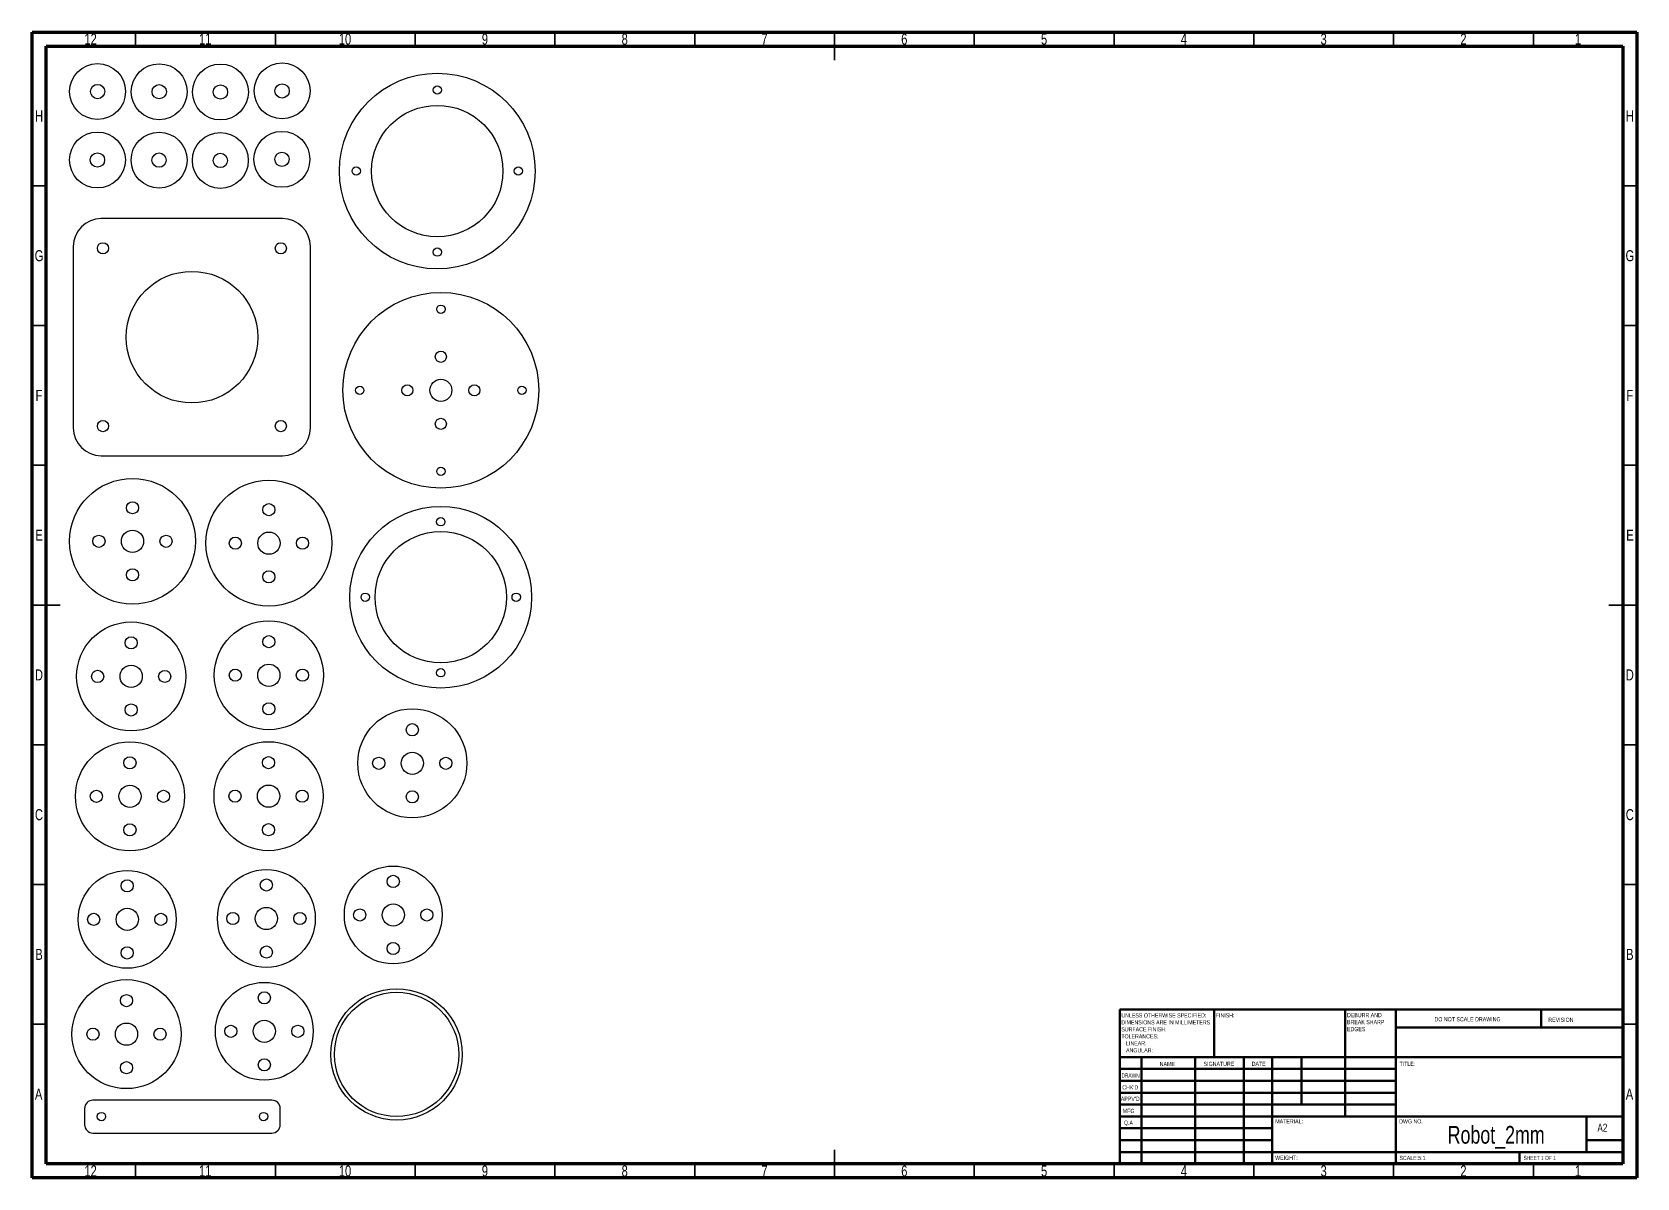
# Model space of a CAD drawing. Header units: millimetres. Extents: x 15 to 589, y 5 to 415.
import ezdxf

# ---------------------------------------------------------------- set-up
doc = ezdxf.new("R2010")
doc.units = ezdxf.units.MM
doc.styles.add('SLDTEXTSTYLE0', font='TXT', dxfattribs={"width": 0.75})
doc.styles.add('SLDTEXTSTYLE1', font='TXT', dxfattribs={"width": 0.686449})
doc.styles.add('SLDTEXTSTYLE2', font='TXT', dxfattribs={"width": 0.6875})

# ---------------------------------------------------------------- blocks, each defined once
blk = doc.blocks.new('SW_NOTE_0')
at = {"color": 0, "linetype": 'Continuous', "lineweight": 0, "char_height": 1.5, "attachment_point": 1, "style": 'SLDTEXTSTYLE0'}
for s, insert in [('UNLESS OTHERWISE SPECIFIED:', (0, 1.93)), ('TOLERANCES:', (0, -5.57)), ('SURFACE FINISH:', (0, -3.07)), ('DIMENSIONS ARE IN MILLIMETERS', (0, -0.57)), ('ANGULAR:', (1.69, -10.57)), ('LINEAR:', (1.69, -8.07))]:
    blk.add_mtext(s, dxfattribs=dict(at, insert=insert))
blk = doc.blocks.new('SW_NOTE_0_1')
at = {"color": 0, "linetype": 'Continuous', "lineweight": 0, "char_height": 1.5, "attachment_point": 1, "style": 'SLDTEXTSTYLE0'}
for s, insert in [('DEBURR AND', (0, 1.93)), ('BREAK SHARP', (0, -0.57)), ('EDGES', (0, -3.07))]:
    blk.add_mtext(s, dxfattribs=dict(at, insert=insert))

msp = doc.modelspace()

# ---------------------------------------------------------------- linework, layer by layer
at = {"color": 7, "linetype": 'Continuous', "lineweight": 70}
for p, q in [((15, 5), (15, 415)), ((15, 415), (589, 415)), ((589, 415), (589, 5)), ((20, 10), (20, 410)), ((20, 410), (584, 410)), ((584, 410), (584, 10)), ((584, 10), (20, 10)), ((589, 5), (15, 5))]:
    msp.add_line(p, q, dxfattribs=at)
at = {"color": 7, "linetype": 'Continuous', "lineweight": 35}
for p, q in [((52, 410), (52, 415)), ((102, 410), (102, 415)), ((152, 410), (152, 415)), ((202, 410), (202, 415)), ((252, 410), (252, 415)), ((302, 415), (302, 405)), ((302, 410), (302, 415)), ((352, 410), (352, 415)), ((402, 410), (402, 415)), ((452, 410), (452, 415)), ((502, 410), (502, 415)), ((552, 410), (552, 415)), ((20, 360), (15, 360)), ((584, 360), (589, 360)), ((20, 310), (15, 310)), ((584, 310), (589, 310)), ((20, 260), (15, 260)), ((584, 260), (589, 260)), ((15, 210), (25, 210)), ((20, 210), (15, 210)), ((589, 210), (579, 210)), ((584, 210), (589, 210)), ((20, 160), (15, 160)), ((584, 160), (589, 160)), ((20, 110), (15, 110)), ((584, 110), (589, 110)), ((20, 60), (15, 60)), ((584, 60), (589, 60)), ((302, 5), (302, 15)), ((52, 10), (52, 5)), ((102, 10), (102, 5)), ((152, 10), (152, 5)), ((202, 10), (202, 5)), ((252, 10), (252, 5)), ((302, 10), (302, 5)), ((352, 10), (352, 5)), ((402, 10), (402, 5)), ((452, 10), (452, 5)), ((502, 10), (502, 5)), ((552, 10), (552, 5))]:
    msp.add_line(p, q, dxfattribs=at)
at = {"color": 7, "linetype": 'Continuous', "lineweight": 25}
for p, q in [((104.58, 348.25), (39.73, 348.25)), ((29.73, 338.25), (29.73, 273.4)), ((114.58, 273.4), (114.58, 338.25)), ((39.73, 263.4), (104.58, 263.4)), ((33.78, 29.81), (33.78, 24.05)), ((100.78, 32.81), (36.78, 32.81)), ((103.78, 24.05), (103.78, 29.81)), ((36.78, 21.05), (100.78, 21.05))]:
    msp.add_line(p, q, dxfattribs=at)
at = {"color": 7, "linetype": 'Continuous', "lineweight": 50}
for p, q in [((404, 65.25), (584, 65.25)), ((404, 65.25), (404, 10)), ((437.8, 48.25), (437.8, 65.25)), ((484.6, 65.25), (484.6, 27)), ((502.8, 65.25), (502.8, 10)), ((554.8, 58.88), (554.8, 65.25)), ((584, 58.88), (502.8, 58.88)), ((584, 48.25), (404, 48.25)), ((411.8, 48.25), (411.8, 10)), ((430.99, 48.25), (430.99, 10)), ((448.4, 48.25), (448.4, 10)), ((458.6, 10), (458.6, 48.25)), ((469, 31.25), (469, 48.25)), ((502.8, 44), (404, 44)), ((502.8, 39.75), (404, 39.75)), ((502.8, 35.5), (404, 35.5)), ((502.8, 31.25), (404, 31.25)), ((458.6, 27), (404, 27)), ((458.6, 27), (584, 27)), ((571, 14.25), (571, 27)), ((458.6, 22.75), (404, 22.75)), ((458.6, 18.5), (404, 18.5)), ((584, 18.5), (571, 18.5)), ((404, 14.25), (584, 14.25)), ((547, 10), (547, 14.25))]:
    msp.add_line(p, q, dxfattribs=at)
at = {"color": 7, "linetype": 'Continuous', "lineweight": 25}
for centre, radius in [((38.43, 393.72), 10), ((60.47, 393.66), 10), ((82.37, 393.55), 10), ((104.42, 393.95), 10), ((38.43, 393.72), 2.55), ((60.47, 393.66), 2.55), ((82.37, 393.55), 2.55), ((104.42, 393.95), 2.55), ((159.93, 365.28), 35), ((159.93, 394.28), 1.49), ((159.93, 365.28), 23.5), ((38.37, 369.24), 10), ((60.42, 369.19), 10), ((82.32, 369.07), 10), ((104.36, 369.47), 10), ((38.37, 369.24), 2.55), ((60.42, 369.19), 2.55), ((82.32, 369.07), 2.55), ((104.36, 369.47), 2.55), ((130.93, 365.28), 1.49), ((188.93, 365.28), 1.49), ((40.34, 337.64), 2), ((103.97, 337.64), 2), ((159.93, 336.28), 1.49), ((72.16, 305.83), 23.55), ((161.2, 286.82), 35), ((161.2, 315.82), 1.49), ((161.2, 298.82), 2), ((132.2, 286.82), 1.49), ((149.2, 286.82), 2), ((161.2, 286.82), 3.95), ((173.2, 286.82), 2), ((190.2, 286.82), 1.49), ((40.34, 274.01), 2), ((103.97, 274.01), 2), ((161.2, 274.82), 2), ((161.2, 257.82), 1.49), ((50.91, 232.8), 22.5), ((99.7, 232.11), 22.5), ((50.91, 244.8), 2.17), ((99.7, 244.11), 2.17), ((161.15, 212.77), 32.5), ((161.15, 239.77), 1.5), ((50.91, 232.8), 3.98), ((99.7, 232.11), 3.98), ((161.15, 212.77), 23.5), ((38.91, 232.8), 2.18), ((62.91, 232.8), 2.18), ((87.7, 232.11), 2.17), ((111.7, 232.11), 2.18), ((50.91, 220.8), 2.17), ((99.7, 220.11), 2.17), ((134.15, 212.77), 1.5), ((188.15, 212.77), 1.5), ((50.44, 184.45), 19.5), ((99.68, 184.87), 19.5), ((50.44, 196.45), 2.17), ((99.68, 196.87), 2.17), ((38.44, 184.45), 2.18), ((50.44, 184.45), 3.98), ((62.44, 184.45), 2.17), ((87.68, 184.87), 2.17), ((99.68, 184.87), 3.98), ((111.68, 184.87), 2.18), ((161.15, 185.77), 1.5), ((50.44, 172.45), 2.17), ((99.68, 172.87), 2.17), ((150.99, 153.36), 19.5), ((150.99, 165.36), 2.18), ((49.99, 141.54), 19.5), ((99.58, 141.59), 19.5), ((49.99, 153.54), 2.18), ((99.58, 153.59), 2.17), ((138.99, 153.36), 2.18), ((150.99, 153.36), 3.98), ((162.99, 153.36), 2.17), ((37.99, 141.54), 2.18), ((49.99, 141.54), 3.97), ((61.99, 141.54), 2.18), ((87.58, 141.59), 2.17), ((99.58, 141.59), 3.98), ((111.58, 141.59), 2.18), ((150.99, 141.36), 2.18), ((49.99, 129.54), 2.18), ((99.58, 129.59), 2.17), ((49.03, 97.51), 17.5), ((98.8, 97.82), 17.5), ((144.18, 99.09), 17.5), ((49.03, 109.51), 2.18), ((98.8, 109.82), 2.17), ((144.18, 111.09), 2.18), ((37.03, 97.51), 2.18), ((49.03, 97.51), 3.98), ((61.03, 97.51), 2.17), ((86.8, 97.82), 2.17), ((98.8, 97.82), 3.98), ((110.8, 97.82), 2.18), ((132.18, 99.09), 2.18), ((144.18, 99.09), 3.98), ((156.18, 99.09), 2.17), ((49.03, 85.51), 2.18), ((98.8, 85.82), 2.17), ((144.18, 87.09), 2.18), ((48.77, 56.44), 19.5), ((98.06, 57.46), 17.5), ((48.77, 68.44), 2.18), ((98.06, 69.46), 2.17), ((145.38, 49.2), 23.5), ((145.38, 49.2), 22.25), ((36.77, 56.44), 2.18), ((48.77, 56.44), 3.98), ((60.77, 56.44), 2.17), ((86.06, 57.46), 2.17), ((98.06, 57.46), 3.98), ((110.06, 57.46), 2.18), ((48.77, 44.44), 2.18), ((98.06, 45.46), 2.17), ((39.78, 26.93), 1.5), ((97.78, 26.93), 1.5)]:
    msp.add_circle(centre, radius, dxfattribs=at)
for centre, radius, start, end in [((39.73, 338.25), 10, 90, 180), ((104.58, 338.25), 10, 0, 90), ((39.73, 273.4), 10, 180, 270), ((104.58, 273.4), 10, 270, 0), ((36.78, 29.81), 3, 90, 180), ((100.78, 29.81), 3, 0, 90), ((36.78, 24.05), 3, 180, 270), ((100.78, 24.05), 3, 270, 0)]:
    msp.add_arc(centre, radius, start, end, dxfattribs=at)

# ---------------------------------------------------------------- block references
at = {"color": 7, "linetype": 'Continuous', "lineweight": 0}
for name, p in [('SW_NOTE_0', (404.59, 61.99)), ('SW_NOTE_0_1', (485.31, 62.07))]:
    msp.add_blockref(name, p, dxfattribs=at)

# ---------------------------------------------------------------- texts
for s, insert, char_height, attachment_point, style in [('12', (35.92, 414.47), 3.969, 2, 'SLDTEXTSTYLE0'), ('11', (76.92, 414.47), 3.969, 2, 'SLDTEXTSTYLE0'), ('10', (126.92, 414.47), 3.969, 2, 'SLDTEXTSTYLE0'), ('9', (176.96, 414.47), 3.97, 2, 'SLDTEXTSTYLE0'), ('8', (226.96, 414.47), 3.97, 2, 'SLDTEXTSTYLE0'), ('7', (276.96, 414.47), 3.97, 2, 'SLDTEXTSTYLE0'), ('6', (326.96, 414.47), 3.97, 2, 'SLDTEXTSTYLE0'), ('5', (376.96, 414.47), 3.97, 2, 'SLDTEXTSTYLE0'), ('4', (426.96, 414.47), 3.97, 2, 'SLDTEXTSTYLE0'), ('3', (476.96, 414.47), 3.97, 2, 'SLDTEXTSTYLE0'), ('2', (526.96, 414.47), 3.97, 2, 'SLDTEXTSTYLE0'), ('1', (567.96, 414.47), 3.97, 2, 'SLDTEXTSTYLE0'), ('H', (17.49, 386.97), 3.97, 2, 'SLDTEXTSTYLE0'), ('H', (586.49, 386.97), 3.97, 2, 'SLDTEXTSTYLE0'), ('G', (17.49, 336.97), 3.97, 2, 'SLDTEXTSTYLE0'), ('G', (586.49, 336.97), 3.97, 2, 'SLDTEXTSTYLE0'), ('F', (17.46, 286.97), 3.97, 2, 'SLDTEXTSTYLE0'), ('F', (586.46, 286.97), 3.97, 2, 'SLDTEXTSTYLE0'), ('E', (17.51, 236.97), 3.97, 2, 'SLDTEXTSTYLE0'), ('E', (586.51, 236.97), 3.97, 2, 'SLDTEXTSTYLE0'), ('D', (17.45, 186.97), 3.97, 2, 'SLDTEXTSTYLE0'), ('D', (586.45, 186.97), 3.97, 2, 'SLDTEXTSTYLE0'), ('C', (17.46, 136.97), 3.97, 2, 'SLDTEXTSTYLE0'), ('C', (586.46, 136.97), 3.97, 2, 'SLDTEXTSTYLE0'), ('B', (17.47, 86.97), 3.97, 2, 'SLDTEXTSTYLE0'), ('B', (586.47, 86.97), 3.97, 2, 'SLDTEXTSTYLE0'), ('FINISH:', (438.37, 63.92), 1.5, 1, 'SLDTEXTSTYLE0'), ('DO NOT SCALE DRAWING', (516.61, 62.53), 1.5, 1, 'SLDTEXTSTYLE0'), ('REVISION', (557.33, 62.33), 1.5, 1, 'SLDTEXTSTYLE0'), ('NAME', (418.32, 46.5), 1.5, 1, 'SLDTEXTSTYLE0'), ('SIGNATURE', (434.03, 46.56), 1.5, 1, 'SLDTEXTSTYLE0'), ('DATE', (451.21, 46.58), 1.5, 1, 'SLDTEXTSTYLE0'), ('TITLE:', (504.09, 46.58), 1.5, 1, 'SLDTEXTSTYLE0'), ('DRAWN', (404.64, 42.38), 1.5, 1, 'SLDTEXTSTYLE1'), ('A', (17.34, 36.97), 3.97, 2, 'SLDTEXTSTYLE0'), ("CHK'D", (404.94, 38.16), 1.5, 1, 'SLDTEXTSTYLE0'), ('A', (586.34, 36.97), 3.97, 2, 'SLDTEXTSTYLE0'), ("APPV'D", (404.4, 34.07), 1.5, 1, 'SLDTEXTSTYLE0'), ('MFG', (405.12, 29.72), 1.5, 1, 'SLDTEXTSTYLE0'), ('Q.A', (405.51, 25.5), 1.5, 1, 'SLDTEXTSTYLE0'), ('MATERIAL:', (459.65, 25.99), 1.5, 1, 'SLDTEXTSTYLE0'), ('DWG NO.', (503.95, 25.99), 1.5, 1, 'SLDTEXTSTYLE0'), ('Robot_2mm', (538.66, 23.61), 6.35, 2, 'SLDTEXTSTYLE0'), ('A2', (574.87, 24.41), 2.91, 1, 'SLDTEXTSTYLE0'), ('WEIGHT:', (459.62, 12.95), 1.499, 1, 'SLDTEXTSTYLE0'), ('SCALE:5:1', (504.07, 12.9), 1.5, 1, 'SLDTEXTSTYLE0'), ('SHEET 1 OF 1', (548.48, 12.9), 1.5, 1, 'SLDTEXTSTYLE2'), ('12', (35.92, 9.47), 3.969, 2, 'SLDTEXTSTYLE0'), ('11', (76.92, 9.47), 3.969, 2, 'SLDTEXTSTYLE0'), ('10', (126.92, 9.47), 3.969, 2, 'SLDTEXTSTYLE0'), ('9', (176.96, 9.47), 3.97, 2, 'SLDTEXTSTYLE0'), ('8', (226.96, 9.47), 3.97, 2, 'SLDTEXTSTYLE0'), ('7', (276.96, 9.47), 3.97, 2, 'SLDTEXTSTYLE0'), ('6', (326.96, 9.47), 3.97, 2, 'SLDTEXTSTYLE0'), ('5', (376.96, 9.47), 3.97, 2, 'SLDTEXTSTYLE0'), ('4', (426.96, 9.47), 3.97, 2, 'SLDTEXTSTYLE0'), ('3', (476.96, 9.47), 3.97, 2, 'SLDTEXTSTYLE0'), ('2', (526.96, 9.47), 3.97, 2, 'SLDTEXTSTYLE0'), ('1', (567.96, 9.47), 3.97, 2, 'SLDTEXTSTYLE0')]:
    msp.add_mtext(s, dxfattribs=dict(at, insert=insert, char_height=char_height, attachment_point=attachment_point, style=style))

doc.saveas('drawing.dxf')
